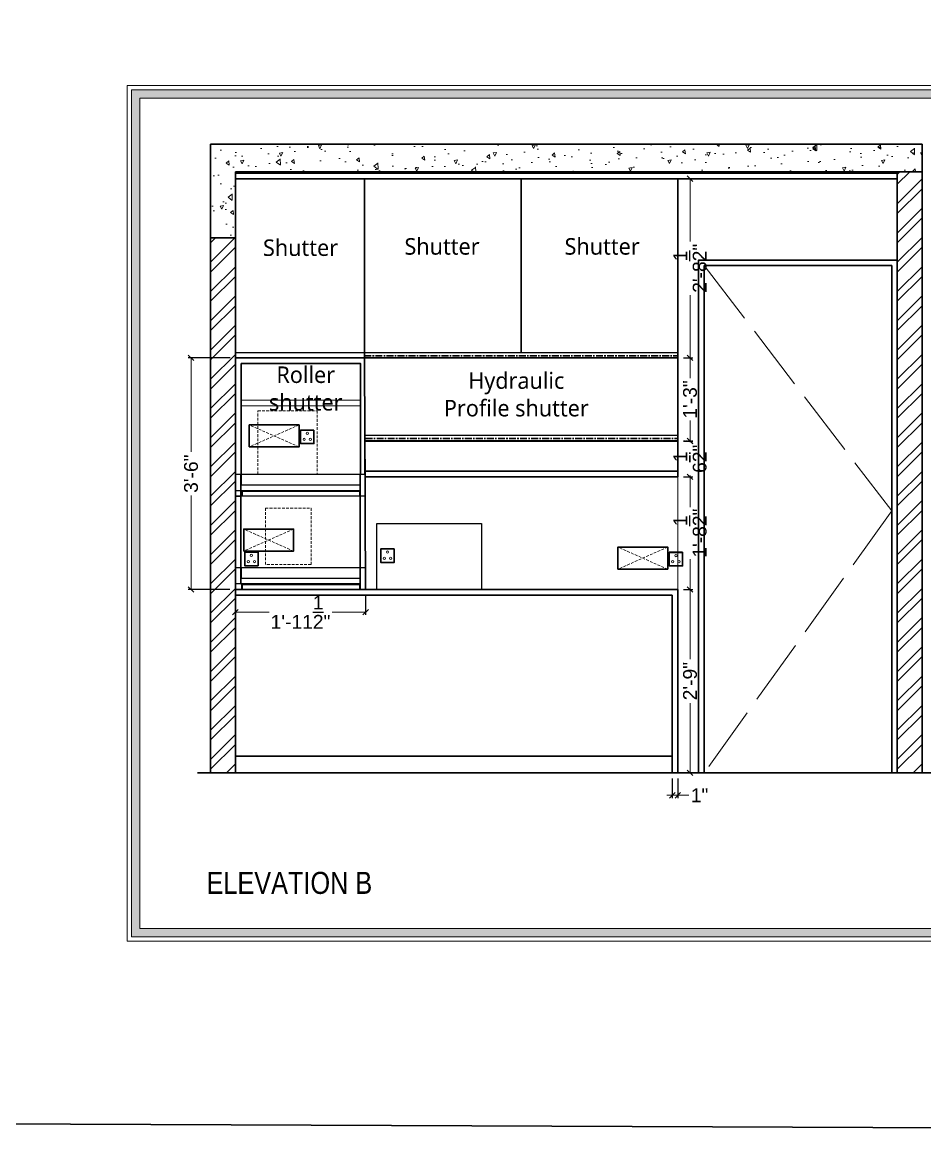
# Model space of a CAD drawing. Header units: millimetres. Extents: x 56222 to 3066687, y -650199 to -121287.
# Drawn here: x 134877.7 to 135041.3, y -184675.3 to -184471.5 of the extents above; entities that cross this region are included whole.
import ezdxf

# ---------------------------------------------------------------- set-up
doc = ezdxf.new("R2010")
doc.units = ezdxf.units.MM
doc.header["$MEASUREMENT"] = 0
doc.header["$PDMODE"] = 35
for name, pattern in [('ACAD_ISO02W100', [15, 12, -3]), ('CENTER', [2, 1.25, -0.25, 0.25, -0.25]), ('DASHED', [0.75, 0.5, -0.25]), ('DASHED2', [0.375, 0.25, -0.125]), ('DASHEDX2', [1.5, 1, -0.5])]:
    doc.linetypes.add(name, pattern=pattern)
doc.layers.get('Defpoints').update_dxf_attribs({"color": 220})
doc.layers.add('AR HATCH-7', color=7, linetype='Continuous')
for name, color, linetype, lineweight in [('COLUMN', 1, 'Continuous', 30), ('dim05', 1, 'Continuous', 13), ('Dimension', 10, 'DASHEDX2', 20), ('el', 7, 'Continuous', 20), ('ELEC-wires', 1, 'DASHED2', 13), ('FIRST FLOOR ( TEXT )', 7, 'Continuous', 9), ('FURNITURE', 32, 'Continuous', 9), ('FURNITURE-1', 252, 'Continuous', 13), ('GROUND FLOOR  ( HATCH )', 251, 'Continuous', 9), ('hatch-rcc', 251, 'Continuous', 9), ('Labelling', 1, 'Continuous', 25), ('SECTION ( SLAB PLine )', 104, 'Continuous', 30), ('TILE', 14, 'Continuous', 9), ('wall', 7, 'Continuous', 30), ('XX~SLAB ( BEAM )~ ( DIM )', 7, 'Continuous', 9)]:
    doc.layers.add(name, color=color, linetype=linetype, lineweight=lineweight)
doc.styles.add('Arial', font='arial.ttf')
doc.styles.add('KATHA', font='swissc.ttf')
doc.styles.get("Standard").update_dxf_attribs({"font": 'arial.ttf', "height": 2.5})
doc.dimstyles.new('ISO-25', dxfattribs={"dimtxt": 2.5, "dimasz": 1, "dimexe": 0.5, "dimexo": 1, "dimtad": 0, "dimdec": 1, "dimlunit": 4, "dimtxsty": 'Standard', "dimblk": 'OBLIQUE', "dimcen": 2.5, "dimclrd": 1, "dimclre": 1, "dimclrt": 5, "dimadec": 0, "dimazin": 0, "dimtfac": 1, "dimtdec": 1, "dimtmove": 0, "dimatfit": 3, "dimfxl": 1, "dimlwd": -1, "dimarcsym": 0})

# ---------------------------------------------------------------- blocks, each defined once
blk = doc.blocks.new('erfer')
at = {"layer": 'hatch-rcc', "lineweight": 30}
blk.add_lwpolyline([(1905.9, -1304.21), (1908.38, -1304.21), (1908.38, -1306.73), (1905.9, -1306.73)], close=True, dxfattribs=at)
at = {"layer": 'hatch-rcc'}
blk.add_lwpolyline([(1905.96, -1304.28), (1908.31, -1304.28), (1908.31, -1306.66), (1905.96, -1306.66)], close=True, dxfattribs=at)
for centre in [(1907.14, -1304.81), (1906.56, -1305.95), (1907.72, -1305.95)]:
    blk.add_circle(centre, 0.211, dxfattribs=at)
blk = doc.blocks.new('6616')
at = {"color": 242, "linetype": 'DASHED', "true_color": 0xcd2027}
for p, q in [((386784.79, -36915.77), (386775.78, -36911.78)), ((386784.79, -36911.78), (386775.78, -36915.77))]:
    blk.add_line(p, q, dxfattribs=at)
at = {"layer": 'ELEC-wires', "color": 5, "linetype": 'ByBlock', "lineweight": 30, "ltscale": 4}
blk.add_lwpolyline([(386775.78, -36911.78), (386784.79, -36911.78), (386784.79, -36915.77), (386775.78, -36915.77)], close=True, dxfattribs=at)
blk = doc.blocks.new('_Oblique')
at = {"layer": 'wall', "color": 0, "lineweight": -2}
blk.add_line((-0.5, -0.5), (0.5, 0.5), dxfattribs=at)
blk = doc.blocks.new('*D235')
at = {"layer": 'Defpoints', "color": 0, "lineweight": 30, "transparency": 16777216}
for p in [(134995.55, -184607.53), (134996.55, -184607.53), (134996.55, -184611.6)]:
    blk.add_point(p, dxfattribs=at)
at = {"layer": 'dim05', "color": 1, "linetype": 'Continuous', "lineweight": -2, "transparency": 16777216}
for p, q in [((134995.55, -184608.53), (134995.55, -184612.1)), ((134996.55, -184608.53), (134996.55, -184612.1))]:
    blk.add_line(p, q, dxfattribs=at)
at = {"layer": 'dim05', "color": 1, "linetype": 'Continuous', "transparency": 16777216}
for p, q in [((134995.55, -184611.6), (134994.55, -184611.6)), ((134995.55, -184611.6), (134996.55, -184611.6)), ((134996.55, -184611.6), (134998.55, -184611.6))]:
    blk.add_line(p, q, dxfattribs=at)
at = {"layer": 'dim05', "color": 1, "transparency": 16777216}
blk.add_blockref('_Oblique', (134995.55, -184611.6), dxfattribs=at)
at = {"layer": 'dim05', "color": 1, "transparency": 16777216, "rotation": 180}
blk.add_blockref('_Oblique', (134996.55, -184611.6), dxfattribs=at)
at = {"layer": 'dim05', "color": 5, "lineweight": 25, "transparency": 16777216, "insert": (135000.49, -184611.6), "char_height": 2.5, "attachment_point": 5, "style": 'Arial'}
blk.add_mtext('1"', dxfattribs=at)
blk = doc.blocks.new('*D236')
at = {"layer": 'Defpoints', "color": 0, "lineweight": 30, "transparency": 16777216}
for p in [(134996.55, -184574.28), (134998.77, -184574.28), (134996.55, -184607.53)]:
    blk.add_point(p, dxfattribs=at)
at = {"layer": 'dim05', "color": 1, "linetype": 'Continuous', "lineweight": -2, "transparency": 16777216}
for p, q in [((134997.55, -184574.28), (134999.27, -184574.28)), ((134997.55, -184607.53), (134999.27, -184607.53))]:
    blk.add_line(p, q, dxfattribs=at)
at = {"layer": 'dim05', "color": 1, "linetype": 'Continuous', "transparency": 16777216}
for p, q in [((134998.77, -184574.28), (134998.77, -184586.93)), ((134998.77, -184607.53), (134998.77, -184594.87))]:
    blk.add_line(p, q, dxfattribs=at)
at = {"layer": 'dim05', "color": 1, "transparency": 16777216}
for p, rotation in [((134998.77, -184574.28), 90), ((134998.77, -184607.53), 270)]:
    blk.add_blockref('_Oblique', p, dxfattribs=dict(at, rotation=rotation))
at = {"layer": 'dim05', "color": 5, "lineweight": 25, "transparency": 16777216, "insert": (134998.77, -184590.9), "char_height": 2.5, "attachment_point": 5, "rotation": 90, "style": 'Arial'}
blk.add_mtext('2\'-9"', dxfattribs=at)
blk = doc.blocks.new('*D237')
at = {"layer": 'Defpoints', "color": 0, "lineweight": 30, "transparency": 16777216}
for p in [(134996.55, -184553.84), (134998.77, -184553.84), (134996.55, -184574.28)]:
    blk.add_point(p, dxfattribs=at)
at = {"layer": 'dim05', "color": 1, "linetype": 'Continuous', "lineweight": -2, "transparency": 16777216}
for p, q in [((134997.55, -184553.84), (134999.27, -184553.84)), ((134997.55, -184574.28), (134999.27, -184574.28))]:
    blk.add_line(p, q, dxfattribs=at)
at = {"layer": 'dim05', "color": 1, "linetype": 'Continuous', "transparency": 16777216}
for p, q in [((134998.77, -184553.84), (134998.77, -184559.32)), ((134998.77, -184574.28), (134998.77, -184568.8))]:
    blk.add_line(p, q, dxfattribs=at)
at = {"layer": 'dim05', "color": 1, "transparency": 16777216}
for p, rotation in [((134998.77, -184553.84), 90), ((134998.77, -184574.28), 270)]:
    blk.add_blockref('_Oblique', p, dxfattribs=dict(at, rotation=rotation))
at = {"layer": 'dim05', "color": 5, "lineweight": 25, "transparency": 16777216, "insert": (134998.77, -184564.06), "char_height": 2.5, "attachment_point": 5, "rotation": 90, "style": 'Arial'}
blk.add_mtext('1\'-8{\\H1x;\\S1/2;}"', dxfattribs=at)
blk = doc.blocks.new('*D240')
at = {"layer": 'Defpoints', "color": 0, "lineweight": 30, "transparency": 16777216}
for p in [(134996.59, -184532.28), (134998.77, -184532.28), (134996.55, -184547.35)]:
    blk.add_point(p, dxfattribs=at)
at = {"layer": 'dim05', "color": 1, "linetype": 'Continuous', "lineweight": -2, "transparency": 16777216}
for p, q in [((134997.59, -184532.28), (134999.27, -184532.28)), ((134997.55, -184547.35), (134999.27, -184547.35))]:
    blk.add_line(p, q, dxfattribs=at)
at = {"layer": 'dim05', "color": 1, "linetype": 'Continuous', "transparency": 16777216}
for p, q in [((134998.77, -184532.28), (134998.77, -184535.98)), ((134998.77, -184547.35), (134998.77, -184543.65))]:
    blk.add_line(p, q, dxfattribs=at)
at = {"layer": 'dim05', "color": 1, "transparency": 16777216}
for p, rotation in [((134998.77, -184532.28), 90), ((134998.77, -184547.35), 270)]:
    blk.add_blockref('_Oblique', p, dxfattribs=dict(at, rotation=rotation))
at = {"layer": 'dim05', "color": 5, "lineweight": 25, "transparency": 16777216, "insert": (134998.77, -184539.82), "char_height": 2.5, "attachment_point": 5, "rotation": 90, "style": 'Arial'}
blk.add_mtext('1\'-3"', dxfattribs=at)
blk = doc.blocks.new('*D241')
at = {"layer": 'Defpoints', "color": 0, "lineweight": 30, "transparency": 16777216}
for p in [(134996.55, -184499.78), (134998.77, -184499.78), (134996.59, -184532.28)]:
    blk.add_point(p, dxfattribs=at)
at = {"layer": 'dim05', "color": 1, "linetype": 'Continuous', "lineweight": -2, "transparency": 16777216}
for p, q in [((134997.55, -184499.78), (134999.27, -184499.78)), ((134997.59, -184532.28), (134999.27, -184532.28))]:
    blk.add_line(p, q, dxfattribs=at)
at = {"layer": 'dim05', "color": 1, "linetype": 'Continuous', "transparency": 16777216}
for p, q in [((134998.77, -184499.78), (134998.77, -184511.15)), ((134998.77, -184532.28), (134998.77, -184520.91))]:
    blk.add_line(p, q, dxfattribs=at)
at = {"layer": 'dim05', "color": 1, "transparency": 16777216}
for p, rotation in [((134998.77, -184499.78), 90), ((134998.77, -184532.28), 270)]:
    blk.add_blockref('_Oblique', p, dxfattribs=dict(at, rotation=rotation))
at = {"layer": 'dim05', "color": 5, "lineweight": 25, "transparency": 16777216, "insert": (134998.77, -184516.03), "char_height": 2.5, "attachment_point": 5, "rotation": 90, "style": 'Arial'}
blk.add_mtext('2\'-8{\\H1x;\\S1/2;}"', dxfattribs=at)
blk = doc.blocks.new('*D264')
at = {"layer": 'Defpoints', "color": 0, "linetype": 'CENTER', "lineweight": 30, "transparency": 16777216}
for p in [(134996.55, -184547.32), (134998.77, -184547.32), (134996.55, -184553.84)]:
    blk.add_point(p, dxfattribs=at)
at = {"layer": 'dim05', "color": 1, "linetype": 'DASHED2', "lineweight": -2, "transparency": 16777216}
for p, q in [((134997.55, -184547.32), (134999.27, -184547.32)), ((134997.55, -184553.84), (134999.27, -184553.84))]:
    blk.add_line(p, q, dxfattribs=at)
at = {"layer": 'dim05', "color": 1, "linetype": 'DASHED2', "transparency": 16777216}
for p, q in [((134998.77, -184547.32), (134998.77, -184546.32)), ((134998.77, -184547.32), (134998.77, -184547.6)), ((134998.77, -184553.84), (134998.77, -184553.56)), ((134998.77, -184553.84), (134998.77, -184554.84))]:
    blk.add_line(p, q, dxfattribs=at)
at = {"layer": 'dim05', "color": 1, "linetype": 'CENTER', "transparency": 16777216}
for p, rotation in [((134998.77, -184547.32), 270), ((134998.77, -184553.84), 90)]:
    blk.add_blockref('_Oblique', p, dxfattribs=dict(at, rotation=rotation))
at = {"layer": 'dim05', "color": 5, "linetype": 'CENTER', "lineweight": 30, "transparency": 16777216, "insert": (134998.77, -184550.58), "char_height": 2.5, "attachment_point": 5, "rotation": 90}
blk.add_mtext('6{\\H1x;\\S1/2;}"', dxfattribs=at)
blk = doc.blocks.new('*D265')
at = {"layer": 'Defpoints', "color": 0, "lineweight": 30, "transparency": 16777216}
for p in [(134916.33, -184574.28), (134939.95, -184574.28), (134939.95, -184578.39)]:
    blk.add_point(p, dxfattribs=at)
at = {"layer": 'dim05', "color": 1, "linetype": 'Continuous', "lineweight": -2, "transparency": 16777216}
for p, q in [((134916.33, -184575.28), (134916.33, -184578.89)), ((134939.95, -184575.28), (134939.95, -184578.89))]:
    blk.add_line(p, q, dxfattribs=at)
at = {"layer": 'dim05', "color": 1, "linetype": 'Continuous', "transparency": 16777216}
for p, q in [((134916.33, -184578.39), (134922.43, -184578.39)), ((134939.95, -184578.39), (134933.85, -184578.39))]:
    blk.add_line(p, q, dxfattribs=at)
at = {"layer": 'dim05', "color": 1, "transparency": 16777216, "rotation": 180}
blk.add_blockref('_Oblique', (134916.33, -184578.39), dxfattribs=at)
at = {"layer": 'dim05', "color": 1, "transparency": 16777216}
blk.add_blockref('_Oblique', (134939.95, -184578.39), dxfattribs=at)
at = {"layer": 'dim05', "color": 5, "lineweight": 25, "transparency": 16777216, "insert": (134928.14, -184578.39), "char_height": 2.5, "attachment_point": 5, "style": 'Arial'}
blk.add_mtext('1\'-11{\\H1x;\\S1/2;}"', dxfattribs=at)
blk = doc.blocks.new('*D266')
at = {"layer": 'Defpoints', "color": 0, "lineweight": 30, "transparency": 16777216}
for p in [(134908.3, -184532.28), (134916.37, -184532.28), (134916.33, -184574.28)]:
    blk.add_point(p, dxfattribs=at)
at = {"layer": 'dim05', "color": 1, "linetype": 'Continuous', "lineweight": -2, "transparency": 16777216}
for p, q in [((134915.37, -184532.28), (134907.8, -184532.28)), ((134915.33, -184574.28), (134907.8, -184574.28))]:
    blk.add_line(p, q, dxfattribs=at)
at = {"layer": 'dim05', "color": 1, "linetype": 'Continuous', "transparency": 16777216}
for p, q in [((134908.3, -184532.28), (134908.3, -184549.33)), ((134908.3, -184574.28), (134908.3, -184557.22))]:
    blk.add_line(p, q, dxfattribs=at)
at = {"layer": 'dim05', "color": 1, "transparency": 16777216}
for p, rotation in [((134908.3, -184532.28), 90), ((134908.3, -184574.28), 270)]:
    blk.add_blockref('_Oblique', p, dxfattribs=dict(at, rotation=rotation))
at = {"layer": 'dim05', "color": 5, "lineweight": 25, "transparency": 16777216, "insert": (134908.3, -184553.28), "char_height": 2.5, "attachment_point": 5, "rotation": 90, "style": 'Arial'}
blk.add_mtext('3\'-6"', dxfattribs=at)

msp = doc.modelspace()

# ---------------------------------------------------------------- hatches: boundary and pattern name
at = {"layer": 'AR HATCH-7', "linetype": 'CENTER', "lineweight": 15, "true_color": 0x939598}
h = msp.add_hatch(dxfattribs=at)
h.set_pattern_fill('AR-CONC', color=252, angle=225)
h.set_pattern_definition([(275, (179.6424, 1039.392), (-5.51551999, -4.62807079), [0.75, -8.25]), (220, (179.6424, 1039.392), (6.29992167, -4.3376815), [0.6, -6.6]), (325.4514445, (179.183, 1039.006), (0.78440164, -8.96575221), [0.63740192, -7.01142112]), (271.1842, (181.057, 1037.978), (-8.71693388, -6.37613776), [1.125, -12.375]), (321.6356355, (180.33, 1037.446), (0.2790007, -13.4971167), [0.9561034, -10.5171376]), (216.184164, (181.057, 1037.978), (0.2790007, -13.4971167), [0.9, -9.9]), (246, (179.996, 1037.624), (-7.06771572, -1.37382476), [0.75, -8.25]), (191, (179.996, 1037.624), (3.40708593, -6.84808435), [0.6, -6.6]), (296.4514447, (179.407, 1037.51), (-3.66062975, -8.22190906), [0.6374019, -7.01142112]), (262.5, (179.6424, 1039.392), (2.267931853, -2.439898176), [0, -6.52, 0, -6.7, 0, -6.625]), (232.5, (179.6424, 1039.392), (0.92872942, -4.6490945), [0, -3.82, 0, -6.37, 0, -2.525]), (192.5, (181.2193, 1040.9688), (-3.934181673, -3.615207618), [0, -2.5, 0, -7.8, 0, -10.35]), (182.5, (181.9264, 1041.676), (-3.41589983, -4.83159807), [0, -3.25, 0, -5.18, 0, -7.35])])
h.paths.add_polyline_path([(135040.83, -184493.53), (134911.83, -184493.53), (134911.83, -184510.53), (134916.33, -184510.53), (134916.33, -184504.53), (134916.33, -184498.53), (135040.83, -184498.53)])
h = msp.add_hatch(dxfattribs=at)
h.set_pattern_fill('ANSI32', color=252, scale=10)
h.set_pattern_definition([(45, (514.3305, 1054.392), (-2.65165043, 2.65165043), []), (45, (516.0983, 1054.392), (-2.65165043, 2.65165043), [])])
h.paths.add_polyline_path([(135040.83, -184498.53), (135036.33, -184498.53), (135036.33, -184607.53), (135040.83, -184607.53)])
h = msp.add_hatch(dxfattribs=at)
h.set_pattern_fill('ANSI32', color=252, scale=10)
h.set_pattern_definition([(45, (389.8305, 1054.392), (-2.65165043, 2.65165043), []), (45, (391.5983, 1054.392), (-2.65165043, 2.65165043), [])])
h.paths.add_polyline_path([(134916.33, -184510.53), (134911.83, -184510.53), (134911.83, -184607.53), (134916.33, -184607.53)])
at = {"layer": 'Dimension', "linetype": 'Continuous', "true_color": 0xd39e00}
h = msp.add_hatch(color=42, dxfattribs=at)
h.paths.add_polyline_path([(134897.5, -184483.64), (134897.5, -184637.29), (135115.79, -184637.29), (135115.79, -184483.64)])
h.paths.add_polyline_path([(134899.03, -184485.17), (135114.26, -184485.17), (135114.26, -184635.76), (134899.03, -184635.76)], flags=16)
at = {"layer": 'GROUND FLOOR  ( HATCH )', "linetype": 'CENTER', "lineweight": 15}
h = msp.add_hatch(dxfattribs=at)
h.set_pattern_fill('ANSI31', color=6, scale=12, angle=90, style=0)
h.set_pattern_definition([(135, (389.8305, 1039.392), (-1.060660172, -1.060660172), [])])
h.paths.add_polyline_path([(135036.33, -184498.53), (134916.33, -184498.53), (134916.33, -184498.78), (135036.33, -184498.78)])

# ---------------------------------------------------------------- linework, layer by layer
at = {"layer": 'COLUMN'}
msp.add_line((134909.47, -184607.53), (135043.48, -184607.53), dxfattribs=at)
at = {"layer": 'Dimension', "color": 42, "linetype": 'Continuous', "true_color": 0xd39e00}
for points in [[(134896.73, -184482.88), (135116.55, -184482.88), (135116.55, -184638.06), (134896.73, -184638.06)], [(134897.5, -184483.64), (135115.79, -184483.64), (135115.79, -184637.29), (134897.5, -184637.29)], [(134899.03, -184485.17), (135114.26, -184485.17), (135114.26, -184635.76), (134899.03, -184635.76)]]:
    msp.add_lwpolyline(points, close=True, dxfattribs=at)
at = {"layer": 'FURNITURE', "lineweight": 30}
for p, q in [((134939.72, -184532.28), (134939.72, -184499.78)), ((134968.17, -184531.28), (134968.13, -184499.78)), ((134996.55, -184499.78), (134996.55, -184547.35)), ((134939.76, -184532.28), (134996.59, -184532.28)), ((134916.33, -184539.96), (134916.33, -184539.96)), ((134996.55, -184547.35), (134939.95, -184547.35)), ((134939.86, -184552.84), (134996.55, -184552.84)), ((134939.86, -184553.84), (134996.55, -184553.84)), ((134916.33, -184604.53), (134995.55, -184604.53))]:
    msp.add_line(p, q, dxfattribs=at)
at = {"layer": 'FURNITURE', "lineweight": -3}
for p, q in [((134916.37, -184531.28), (134996.59, -184531.28)), ((134996.55, -184546.35), (134939.95, -184546.35))]:
    msp.add_line(p, q, dxfattribs=at)
at = {"layer": 'FURNITURE', "lineweight": 15}
for p, q in [((134917.37, -184533.28), (134917.33, -184539.96)), ((134938.97, -184533.28), (134917.37, -184533.28)), ((134938.97, -184533.28), (134938.93, -184539.96)), ((134917.33, -184539.96), (134938.93, -184539.96)), ((134917.33, -184540.96), (134938.95, -184540.96))]:
    msp.add_line(p, q, dxfattribs=at)
at = {"layer": 'FURNITURE', "color": 3, "linetype": 'CENTER', "lineweight": 30}
for p, q in [((134939.72, -184531.91), (134996.55, -184531.91)), ((134939.95, -184546.9), (134996.55, -184546.9))]:
    msp.add_line(p, q, dxfattribs=at)
at = {"layer": 'FURNITURE', "color": 9, "lineweight": 5, "true_color": 0xc7c8ca}
msp.add_line((134996.55, -184547.35), (134996.55, -184574.28), dxfattribs=at)
at = {"layer": 'FURNITURE', "lineweight": 25}
msp.add_line((134996.55, -184575.28), (134996.55, -184607.53), dxfattribs=at)
at = {"layer": 'FURNITURE', "linetype": 'ACAD_ISO02W100', "lineweight": 5}
msp.add_lwpolyline([(135001.33, -184515.53), (135035.33, -184560.03), (135001.33, -184607.53)], dxfattribs=at)
at = {"layer": 'FURNITURE', "lineweight": 30}
for points in [[(134916.37, -184532.28), (134939.76, -184532.28), (134939.95, -184574.28), (134916.33, -184574.28)], [(134917.37, -184533.28), (134938.99, -184533.28), (134938.95, -184573.28), (134917.33, -184573.28)], [(134939.83, -184547.32), (134996.55, -184547.32), (134996.55, -184553.84), (134939.86, -184553.84)]]:
    msp.add_lwpolyline(points, close=True, dxfattribs=at)
at = {"layer": 'FURNITURE', "linetype": 'DASHED', "lineweight": 15}
for points in [[(134920.43, -184541.85), (134931.17, -184541.85), (134931.17, -184553.38), (134920.43, -184553.38)], [(134921.79, -184559.5), (134930.05, -184559.5), (134930.05, -184569.74), (134921.79, -184569.74)]]:
    msp.add_lwpolyline(points, close=True, dxfattribs=at)
at = {"layer": 'FURNITURE', "lineweight": -3}
msp.add_lwpolyline([(134941.98, -184562.3), (134960.94, -184562.3), (134960.94, -184574.28), (134941.98, -184574.28)], close=True, dxfattribs=at)
at = {"layer": 'FURNITURE', "lineweight": 30}
for points in [[(134996.55, -184574.28), (134916.33, -184574.28), (134916.33, -184575.28), (134995.55, -184575.28)], [(134995.55, -184575.28), (134995.55, -184607.53), (134996.55, -184607.53), (134996.55, -184574.28)]]:
    msp.add_lwpolyline(points, dxfattribs=at)
at = {"layer": 'FURNITURE', "lineweight": 25}
msp.add_lwpolyline([(134996.55, -184576.28), (134996.55, -184575.28)], dxfattribs=at)
at = {"layer": 'FURNITURE-1', "linetype": 'ByBlock', "lineweight": 25}
for p, q in [((134916.42, -184553.38), (134939.85, -184553.38)), ((134916.42, -184557.38), (134916.42, -184553.38)), ((134917.42, -184555.38), (134917.42, -184553.38)), ((134938.95, -184555.38), (134938.95, -184553.38)), ((134938.95, -184555.38), (134917.42, -184555.38)), ((134938.95, -184556.38), (134916.42, -184556.38)), ((134917.42, -184557.38), (134916.42, -184557.38)), ((134916.42, -184557.38), (134917.42, -184557.38)), ((134917.42, -184556.38), (134917.42, -184557.38)), ((134938.86, -184557.38), (134917.45, -184557.38)), ((134938.86, -184556.51), (134917.55, -184556.51)), ((134917.55, -184556.51), (134917.55, -184557.38)), ((134938.86, -184556.51), (134938.86, -184557.38)), ((134938.95, -184556.38), (134938.95, -184557.38)), ((134939.95, -184557.38), (134938.95, -184557.38)), ((134916.42, -184570.28), (134939.95, -184570.28)), ((134916.42, -184574.28), (134916.42, -184570.28)), ((134917.42, -184572.28), (134917.42, -184570.28)), ((134938.95, -184572.28), (134938.95, -184570.28)), ((134939.95, -184574.28), (134939.95, -184570.28)), ((134938.95, -184573.28), (134916.42, -184573.28)), ((134938.95, -184572.28), (134917.42, -184572.28)), ((134917.42, -184573.28), (134917.42, -184574.28)), ((134938.86, -184573.41), (134917.55, -184573.41)), ((134917.55, -184573.41), (134917.55, -184574.28)), ((134938.86, -184573.41), (134938.86, -184574.28)), ((134938.95, -184573.28), (134938.95, -184574.28)), ((134917.42, -184574.28), (134916.42, -184574.28)), ((134916.42, -184574.28), (134917.42, -184574.28)), ((134938.86, -184574.28), (134917.45, -184574.28)), ((134939.95, -184574.28), (134938.95, -184574.28))]:
    msp.add_line(p, q, dxfattribs=at)
at = {"layer": 'SECTION ( SLAB PLine )', "color": 1}
for p, q in [((134911.83, -184493.53), (134911.83, -184510.53)), ((135040.83, -184493.53), (134911.83, -184493.53)), ((135040.83, -184493.53), (135040.83, -184498.53)), ((134916.33, -184510.53), (134916.33, -184498.53)), ((135040.83, -184498.53), (134916.33, -184498.53)), ((134916.33, -184510.53), (134911.83, -184510.53))]:
    msp.add_line(p, q, dxfattribs=at)
at = {"layer": 'SECTION ( SLAB PLine )', "color": 6}
for p, q in [((135036.33, -184498.78), (134916.33, -184498.78)), ((135036.33, -184499.78), (134916.33, -184499.78))]:
    msp.add_line(p, q, dxfattribs=at)
at = {"layer": 'TILE', "color": 3, "lineweight": 30}
msp.add_lwpolyline([(134639.11, -184294.84), (135861, -184299.9), (135861, -184675.3), (134639.11, -184670.24)], close=True, dxfattribs=at)
at = {"layer": 'XX~SLAB ( BEAM )~ ( DIM )', "lineweight": 30}
for p, q in [((135036.33, -184607.53), (135036.33, -184498.53)), ((135040.83, -184498.53), (135040.83, -184607.53)), ((134911.83, -184510.53), (134911.83, -184607.53)), ((134916.33, -184607.53), (134916.33, -184510.53))]:
    msp.add_line(p, q, dxfattribs=at)
for points in [[(135000.33, -184607.53), (135000.33, -184514.53), (135036.33, -184514.53), (135036.33, -184607.53)], [(135001.33, -184607.53), (135001.33, -184515.53), (135035.33, -184515.53), (135035.33, -184607.53)]]:
    msp.add_lwpolyline(points, dxfattribs=at)

# ---------------------------------------------------------------- block references
at = {"layer": 'el', "color": 1, "transparency": 33554687, "xscale": -1, "rotation": 180.0000000001202}
for p in [(-251856.92, -221460.2), (-251857.92, -221479.1), (-251790.08, -221482.37)]:
    msp.add_blockref('6616', p, dxfattribs=at)
at = {"layer": 'FURNITURE-1', "transparency": 33554687, "xscale": -0.9762505880272067, "yscale": 0.9762505880272067, "zscale": 0.9762505880272067}
for p in [(136791.21, -183272.13), (136781.08, -183294.28), (136805.76, -183293.67), (136858.05, -183294.3)]:
    msp.add_blockref('erfer', p, dxfattribs=at)

# ---------------------------------------------------------------- texts
at = {"layer": 'FIRST FLOOR ( TEXT )', "transparency": 33554687, "insert": (134926.12, -184627.51), "char_height": 4, "attachment_point": 5, "style": 'KATHA'}
msp.add_mtext('ELEVATION B', dxfattribs=at)
at = {"layer": 'Labelling', "color": 1, "char_height": 3, "attachment_point": 5, "style": 'Arial'}
for s, insert, width in [('{\\fMalgun Gothic|b0|i0|c0|p34;Shutter}', (134928.15, -184512.31), 16.1646), ('{\\fMalgun Gothic|b0|i0|c0|p34;Shutter}', (134953.8, -184512.08), 16.1646), ('{\\fMalgun Gothic|b0|i0|c0|p34;Shutter}', (134982.83, -184512.08), 16.1646), ('{\\fMalgun Gothic|b0|i0|c0|p34;Roller shutter}', (134929.09, -184537.85), 16.1646), ('{\\fMalgun Gothic|b0|i0|c0|p34;Hydraulic Profile shutter}', (134967.27, -184538.91), 29.954)]:
    msp.add_mtext(s, dxfattribs=dict(at, insert=insert, width=width))

# ---------------------------------------------------------------- dimensions: what is measured, and where the dimension line sits
at = {"layer": 'dim05', "color": 27, "lineweight": 25, "true_color": 0x7d5120}
for base, p1, p2, picture, middle in [((134998.77, -184499.78), (134996.59, -184532.28), (134996.55, -184499.78), '*D241', (134998.77, -184516.03)), ((134908.3, -184532.28), (134916.33, -184574.28), (134916.37, -184532.28), '*D266', (134908.3, -184553.28)), ((134998.77, -184532.28), (134996.55, -184547.35), (134996.59, -184532.28), '*D240', (134998.77, -184539.82)), ((134998.77, -184553.84), (134996.55, -184574.28), (134996.55, -184553.84), '*D237', (134998.77, -184564.06)), ((134998.767, -184574.2782), (134996.5473, -184607.5279), (134996.5473, -184574.2782), '*D236', (134998.767, -184590.903))]:
    dim = msp.add_linear_dim(base=base, p1=p1, p2=p2, angle=90, dimstyle='ISO-25', override={"dimtxsty": 'Arial'}, dxfattribs=at)
    dim.commit()
    dim.dimension.update_dxf_attribs({"geometry": picture, "text_midpoint": middle})
at = {"layer": 'dim05', "color": 242, "linetype": 'CENTER', "lineweight": 30, "true_color": 0xcd2027}
dim = msp.add_linear_dim(base=(134998.77, -184547.32), p1=(134996.55, -184553.84), p2=(134996.55, -184547.32), angle=90, dimstyle='ISO-25', dxfattribs=at)
dim.commit()
dim.dimension.update_dxf_attribs({"geometry": '*D264', "text_midpoint": (134998.77, -184550.58)})
at = {"layer": 'dim05', "color": 27, "lineweight": 25, "true_color": 0x7d5120}
for base, p1, p2, picture, middle in [((134939.95, -184578.39), (134916.33, -184574.28), (134939.95, -184574.28), '*D265', (134928.14, -184578.39)), ((134996.55, -184611.6), (134995.55, -184607.53), (134996.55, -184607.53), '*D235', (135000.49, -184611.6))]:
    dim = msp.add_linear_dim(base=base, p1=p1, p2=p2, dimstyle='ISO-25', override={"dimtxsty": 'Arial'}, dxfattribs=at)
    dim.commit()
    dim.dimension.update_dxf_attribs({"geometry": picture, "text_midpoint": middle})

doc.saveas('drawing.dxf')
